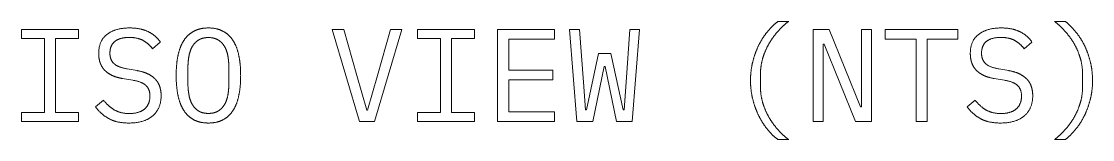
# Model space of a CAD drawing. Header units: millimetres. Extents: x 22 to 584, y 11 to 410.
# Drawn here: x 228.33 to 252.66, y 210.25 to 212.94 of the extents above; entities that cross this region are included whole.
import ezdxf

# ---------------------------------------------------------------- set-up
doc = ezdxf.new("R2010")
doc.units = ezdxf.units.MM
doc.layers.add('dims', color=7, linetype='Continuous', lineweight=5)

msp = doc.modelspace()

# ---------------------------------------------------------------- linework, layer by layer
at = {"layer": 'dims'}
for p, q in [((245.759, 212.943), (245.516, 212.943)), ((252.037, 212.943), (251.794, 212.943)), ((228.329, 212.757), (228.329, 212.556)), ((229.624, 212.757), (228.329, 212.757)), ((229.624, 212.556), (229.624, 212.757)), ((235.384, 212.757), (236.006, 210.663)), ((235.651, 212.757), (235.384, 212.757)), ((235.949, 211.71), (235.651, 212.757)), ((236.347, 210.663), (236.969, 212.757)), ((236.711, 212.757), (236.414, 211.71)), ((236.969, 212.757), (236.711, 212.757)), ((237.329, 212.757), (237.329, 212.556)), ((238.624, 212.757), (237.329, 212.757)), ((238.624, 212.556), (238.624, 212.757)), ((239.146, 212.757), (239.146, 210.663)), ((240.436, 212.757), (239.146, 212.757)), ((240.436, 212.538), (240.436, 212.757)), ((240.781, 212.757), (240.946, 210.663)), ((241.006, 212.757), (240.781, 212.757)), ((241.094, 211.557), (241.006, 212.757)), ((242.152, 212.757), (242.066, 211.557)), ((242.371, 212.757), (242.152, 212.757)), ((242.206, 210.663), (242.371, 212.757)), ((246.316, 212.757), (246.316, 210.663)), ((246.674, 212.757), (246.316, 212.757)), ((247.387, 210.993), (246.674, 212.757)), ((247.409, 212.757), (247.409, 210.993)), ((247.636, 212.757), (247.409, 212.757)), ((247.636, 210.663), (247.636, 212.757)), ((247.951, 212.757), (247.951, 212.538)), ((249.601, 212.757), (247.951, 212.757)), ((249.601, 212.538), (249.601, 212.757)), ((228.329, 212.556), (228.851, 212.556)), ((228.851, 212.556), (228.851, 210.864)), ((229.102, 212.556), (229.624, 212.556)), ((229.102, 210.864), (229.102, 212.556)), ((231.307, 212.319), (231.484, 212.472)), ((237.329, 212.556), (237.851, 212.556)), ((237.851, 212.556), (237.851, 210.864)), ((238.102, 212.556), (238.624, 212.556)), ((238.102, 210.864), (238.102, 212.556)), ((239.399, 212.538), (240.436, 212.538)), ((239.399, 211.833), (239.399, 212.538)), ((247.951, 212.538), (248.651, 212.538)), ((248.651, 212.538), (248.651, 210.663)), ((248.902, 212.538), (249.601, 212.538)), ((248.902, 210.663), (248.902, 212.538)), ((251.107, 212.319), (251.284, 212.472)), ((241.439, 212.211), (241.162, 210.924)), ((241.721, 212.211), (241.439, 212.211)), ((241.996, 210.924), (241.721, 212.211)), ((246.544, 212.427), (246.566, 212.427)), ((246.544, 210.663), (246.544, 212.427)), ((246.566, 212.427), (247.279, 210.663)), ((230.956, 211.821), (230.731, 211.86)), ((232.111, 211.539), (232.111, 211.881)), ((233.041, 211.881), (233.041, 211.539)), ((236.174, 210.918), (235.949, 211.71)), ((236.414, 211.71), (236.189, 210.918)), ((240.401, 211.833), (239.399, 211.833)), ((240.401, 211.614), (240.401, 211.833)), ((241.309, 210.663), (241.564, 211.914)), ((241.564, 211.914), (241.589, 211.914)), ((241.589, 211.914), (241.844, 210.663)), ((245.116, 211.467), (245.116, 211.725)), ((250.756, 211.821), (250.531, 211.86)), ((252.436, 211.725), (252.436, 211.467)), ((230.624, 211.641), (230.857, 211.602)), ((239.399, 211.614), (240.401, 211.614)), ((239.399, 210.882), (239.399, 211.614)), ((241.139, 210.924), (241.094, 211.557)), ((242.066, 211.557), (242.021, 210.924)), ((250.424, 211.641), (250.657, 211.602)), ((230.194, 211.146), (230.011, 210.996)), ((247.409, 210.993), (247.387, 210.993)), ((249.994, 211.146), (249.811, 210.996)), ((228.329, 210.864), (228.329, 210.663)), ((228.851, 210.864), (228.329, 210.864)), ((229.624, 210.864), (229.102, 210.864)), ((229.624, 210.663), (229.624, 210.864)), ((236.189, 210.918), (236.174, 210.918)), ((237.329, 210.864), (237.329, 210.663)), ((237.851, 210.864), (237.329, 210.864)), ((238.624, 210.864), (238.102, 210.864)), ((238.624, 210.663), (238.624, 210.864)), ((240.436, 210.882), (239.399, 210.882)), ((240.436, 210.663), (240.436, 210.882)), ((241.162, 210.924), (241.139, 210.924)), ((242.021, 210.924), (241.996, 210.924)), ((228.329, 210.663), (229.624, 210.663)), ((236.006, 210.663), (236.347, 210.663)), ((237.329, 210.663), (238.624, 210.663)), ((239.146, 210.663), (240.436, 210.663)), ((240.946, 210.663), (241.309, 210.663)), ((241.844, 210.663), (242.206, 210.663)), ((246.316, 210.663), (246.544, 210.663)), ((247.279, 210.663), (247.636, 210.663)), ((248.651, 210.663), (248.902, 210.663)), ((245.516, 210.249), (245.759, 210.249)), ((251.794, 210.249), (252.037, 210.249))]:
    msp.add_line(p, q, dxfattribs=at)
for points in [[(245.275, 212.707), (245.389, 212.847), (245.516, 212.943)], [(245.759, 212.943), (245.626, 212.844), (245.511, 212.713)], [(252.04, 212.713), (251.924, 212.844), (251.794, 212.943)], [(252.037, 212.943), (252.164, 212.847), (252.277, 212.707)], [(230.272, 212.646), (230.461, 212.793), (230.782, 212.793)], [(230.782, 212.793), (231.034, 212.793), (231.207, 212.709)], [(231.207, 212.709), (231.379, 212.625), (231.484, 212.472)], [(232.019, 212.508), (232.109, 212.646), (232.246, 212.719)], [(232.246, 212.719), (232.384, 212.793), (232.576, 212.793)], [(232.576, 212.793), (232.769, 212.793), (232.906, 212.719)], [(232.906, 212.719), (233.044, 212.646), (233.134, 212.508)], [(245.076, 212.394), (245.161, 212.568), (245.275, 212.707)], [(245.511, 212.713), (245.396, 212.583), (245.307, 212.428)], [(250.072, 212.646), (250.261, 212.793), (250.582, 212.793)], [(250.582, 212.793), (250.834, 212.793), (251.007, 212.709)], [(251.007, 212.709), (251.179, 212.625), (251.284, 212.472)], [(252.246, 212.428), (252.157, 212.583), (252.04, 212.713)], [(252.277, 212.707), (252.391, 212.568), (252.477, 212.394)], [(230.084, 212.211), (230.084, 212.499), (230.272, 212.646)], [(230.452, 212.487), (230.339, 212.397), (230.339, 212.217)], [(230.779, 212.577), (230.566, 212.577), (230.452, 212.487)], [(231.097, 212.505), (230.974, 212.577), (230.779, 212.577)], [(231.307, 212.319), (231.221, 212.433), (231.097, 212.505)], [(231.886, 212.167), (231.929, 212.37), (232.019, 212.508)], [(232.364, 212.524), (232.276, 212.475), (232.219, 212.385)], [(232.576, 212.574), (232.451, 212.574), (232.364, 212.524)], [(232.789, 212.524), (232.702, 212.574), (232.576, 212.574)], [(232.934, 212.385), (232.876, 212.475), (232.789, 212.524)], [(233.134, 212.508), (233.224, 212.37), (233.266, 212.167)], [(245.307, 212.428), (245.219, 212.274), (245.167, 212.095)], [(249.884, 212.211), (249.884, 212.499), (250.072, 212.646)], [(250.252, 212.487), (250.139, 212.397), (250.139, 212.217)], [(250.579, 212.577), (250.366, 212.577), (250.252, 212.487)], [(250.897, 212.505), (250.774, 212.577), (250.579, 212.577)], [(251.107, 212.319), (251.021, 212.433), (250.897, 212.505)], [(252.385, 212.095), (252.334, 212.274), (252.246, 212.428)], [(230.11, 212.02), (230.084, 212.112), (230.084, 212.211)], [(230.339, 212.217), (230.339, 212.076), (230.424, 211.987)], [(232.219, 212.385), (232.162, 212.295), (232.137, 212.166)], [(233.016, 212.166), (232.991, 212.295), (232.934, 212.385)], [(244.941, 212.017), (244.991, 212.22), (245.076, 212.394)], [(249.91, 212.02), (249.884, 212.112), (249.884, 212.211)], [(250.139, 212.217), (250.139, 212.076), (250.224, 211.987)], [(252.477, 212.394), (252.562, 212.22), (252.612, 212.017)], [(230.2, 211.852), (230.137, 211.929), (230.11, 212.02)], [(230.424, 211.987), (230.509, 211.899), (230.731, 211.86)], [(231.844, 211.71), (231.844, 211.965), (231.886, 212.167)], [(232.137, 212.166), (232.111, 212.037), (232.111, 211.881)], [(233.041, 211.881), (233.041, 212.037), (233.016, 212.166)], [(233.266, 212.167), (233.309, 211.965), (233.309, 211.71)], [(244.891, 211.596), (244.891, 211.815), (244.941, 212.017)], [(245.167, 212.095), (245.116, 211.917), (245.116, 211.725)], [(250, 211.852), (249.937, 211.929), (249.91, 212.02)], [(250.224, 211.987), (250.309, 211.899), (250.531, 211.86)], [(252.436, 211.725), (252.436, 211.917), (252.385, 212.095)], [(252.612, 212.017), (252.661, 211.815), (252.661, 211.596)], [(230.367, 211.722), (230.264, 211.776), (230.2, 211.852)], [(230.624, 211.641), (230.471, 211.668), (230.367, 211.722)], [(230.956, 211.821), (231.109, 211.794), (231.214, 211.74)], [(231.214, 211.74), (231.319, 211.686), (231.384, 211.611)], [(231.886, 211.251), (231.844, 211.452), (231.844, 211.71)], [(233.309, 211.71), (233.309, 211.452), (233.266, 211.251)], [(250.167, 211.722), (250.064, 211.776), (250, 211.852)], [(250.424, 211.641), (250.271, 211.668), (250.167, 211.722)], [(250.756, 211.821), (250.909, 211.794), (251.014, 211.74)], [(251.014, 211.74), (251.119, 211.686), (251.184, 211.611)], [(231.16, 211.48), (231.074, 211.566), (230.857, 211.602)], [(231.247, 211.242), (231.247, 211.395), (231.16, 211.48)], [(231.384, 211.611), (231.449, 211.536), (231.475, 211.443)], [(232.111, 211.539), (232.111, 211.38), (232.137, 211.252)], [(233.016, 211.252), (233.041, 211.38), (233.041, 211.539)], [(244.941, 211.174), (244.891, 211.377), (244.891, 211.596)], [(245.116, 211.467), (245.116, 211.275), (245.167, 211.096)], [(250.96, 211.48), (250.874, 211.566), (250.657, 211.602)], [(251.047, 211.242), (251.047, 211.395), (250.96, 211.48)], [(251.184, 211.611), (251.249, 211.536), (251.275, 211.443)], [(252.385, 211.096), (252.436, 211.275), (252.436, 211.467)], [(252.661, 211.596), (252.661, 211.377), (252.612, 211.174)], [(231.127, 210.948), (231.247, 211.053), (231.247, 211.242)], [(231.502, 211.248), (231.502, 210.957), (231.312, 210.792)], [(231.475, 211.443), (231.502, 211.35), (231.502, 211.248)], [(232.019, 210.912), (231.929, 211.05), (231.886, 211.251)], [(232.137, 211.252), (232.162, 211.125), (232.219, 211.035)], [(232.934, 211.035), (232.991, 211.125), (233.016, 211.252)], [(233.266, 211.251), (233.224, 211.05), (233.134, 210.912)], [(250.927, 210.948), (251.047, 211.053), (251.047, 211.242)], [(251.302, 211.248), (251.302, 210.957), (251.112, 210.792)], [(251.275, 211.443), (251.302, 211.35), (251.302, 211.248)], [(230.309, 210.73), (230.129, 210.834), (230.011, 210.996)], [(230.194, 211.146), (230.317, 210.993), (230.454, 210.918)], [(232.219, 211.035), (232.276, 210.945), (232.364, 210.895)], [(232.789, 210.895), (232.876, 210.945), (232.934, 211.035)], [(245.076, 210.798), (244.991, 210.972), (244.941, 211.174)], [(245.167, 211.096), (245.219, 210.918), (245.307, 210.763)], [(250.109, 210.73), (249.929, 210.834), (249.811, 210.996)], [(249.994, 211.146), (250.117, 210.993), (250.254, 210.918)], [(252.246, 210.763), (252.334, 210.918), (252.385, 211.096)], [(252.612, 211.174), (252.562, 210.972), (252.477, 210.798)], [(230.771, 210.627), (230.489, 210.627), (230.309, 210.73)], [(230.454, 210.918), (230.591, 210.843), (230.779, 210.843)], [(231.312, 210.792), (231.121, 210.627), (230.771, 210.627)], [(230.779, 210.843), (231.007, 210.843), (231.127, 210.948)], [(232.246, 210.7), (232.109, 210.774), (232.019, 210.912)], [(232.364, 210.895), (232.451, 210.846), (232.576, 210.846)], [(232.576, 210.846), (232.702, 210.846), (232.789, 210.895)], [(233.134, 210.912), (233.044, 210.774), (232.906, 210.7)], [(245.275, 210.483), (245.161, 210.624), (245.076, 210.798)], [(245.307, 210.763), (245.396, 210.609), (245.511, 210.478)], [(250.571, 210.627), (250.289, 210.627), (250.109, 210.73)], [(250.254, 210.918), (250.391, 210.843), (250.579, 210.843)], [(251.112, 210.792), (250.921, 210.627), (250.571, 210.627)], [(250.579, 210.843), (250.807, 210.843), (250.927, 210.948)], [(252.04, 210.478), (252.157, 210.609), (252.246, 210.763)], [(252.477, 210.798), (252.391, 210.624), (252.277, 210.483)], [(232.576, 210.627), (232.384, 210.627), (232.246, 210.7)], [(232.906, 210.7), (232.769, 210.627), (232.576, 210.627)], [(245.516, 210.249), (245.389, 210.342), (245.275, 210.483)], [(252.277, 210.483), (252.164, 210.342), (252.037, 210.249)], [(245.511, 210.478), (245.626, 210.348), (245.759, 210.249)], [(251.794, 210.249), (251.924, 210.348), (252.04, 210.478)]]:
    msp.add_open_spline(points, degree=2, dxfattribs=at)

doc.saveas('drawing.dxf')
